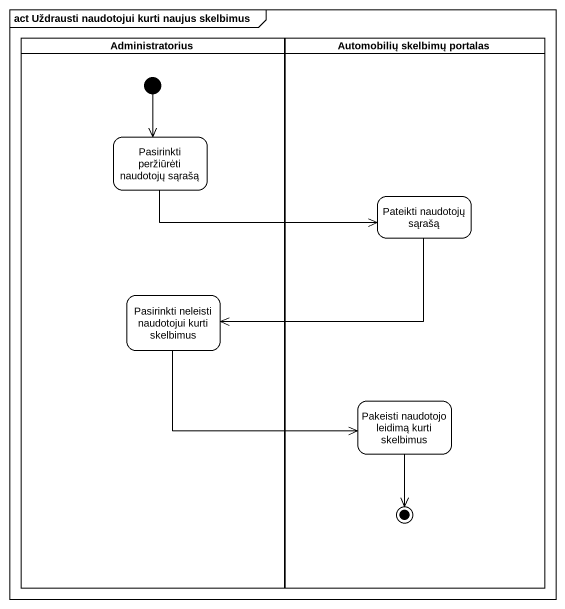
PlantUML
@startuml
mainframe act Uždrausti naudotojui kurti naujus skelbimus
hide empty description
state Administratorius <<partition>> {
  state "Pasirinkti peržiūrėti naudotojų sąrašą" as Pasirinkti_peržiūrėti
  state "Pasirinkti neleisti naudotojui kurti skelbimus" as Pasirinkti_neleisti
  [*] --> Pasirinkti_peržiūrėti
}
state "Automobilių skelbimų portalas" as Automobilių_skelbimų <<partition>> {
  state "Pateikti naudotojų sąrašą" as Pateikti_naudotojų_sąrašą
  state "Pakeisti naudotojo leidimą kurti skelbimus" as Pakeisti_naudotojo_leidimą
  Pakeisti_naudotojo_leidimą --> [*]
}
Pasirinkti_peržiūrėti -right-> Pateikti_naudotojų_sąrašą
Pateikti_naudotojų_sąrašą -left-> Pasirinkti_neleisti
Pasirinkti_neleisti -right-> Pakeisti_naudotojo_leidimą
@enduml
